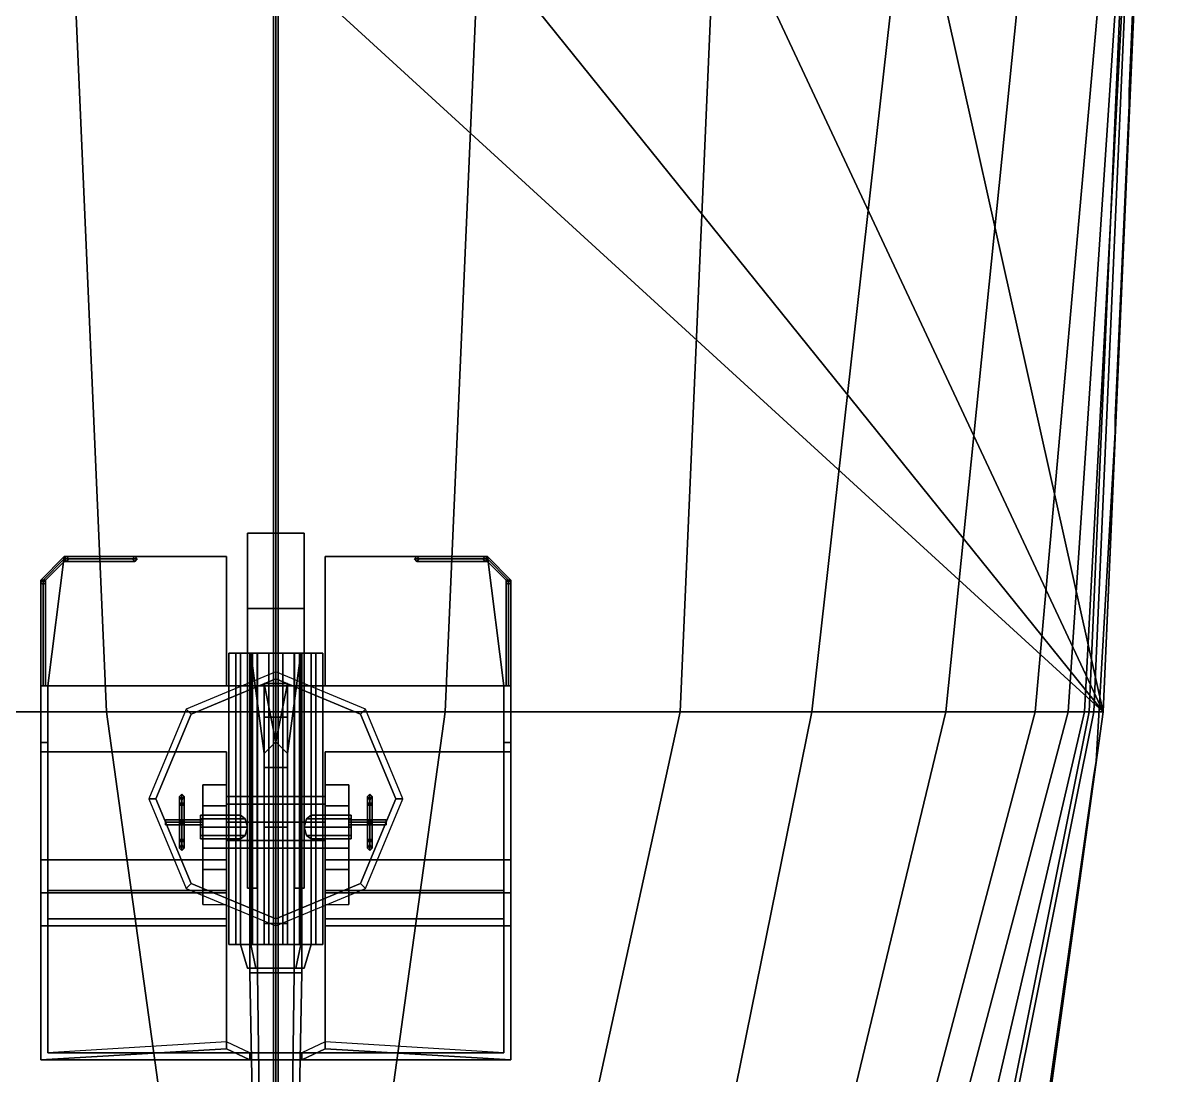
# Model space of a CAD drawing. Header units: millimetres. Extents: x -4 to 4, y -29 to 80.
# Drawn here: x -1.076 to 3.8, y -16.775 to -12.3 of the extents above; entities that cross this region are included whole.
import ezdxf

# ---------------------------------------------------------------- set-up
doc = ezdxf.new("R2010")
doc.units = ezdxf.units.MM
for name, color, linetype in [('deck', 2, 'Continuous'), ('gun', 1, 'Continuous'), ('railings', 6, 'Continuous'), ('sleeve', 5, 'Continuous'), ('superstructure', 3, 'Continuous'), ('turret', 2, 'Continuous'), ('turret_in', 3, 'Continuous')]:
    doc.layers.add(name, color=color, linetype=linetype)

msp = doc.modelspace()

# ---------------------------------------------------------------- linework, layer by layer
for points in [[(-0.72, -15.23, -2.36), (-1.72, -15.23, -2.33), (-2, -8.82, -2.33), (-1, -8.82, -2.36)], [(0.72, -15.23, -2.36), (-0.72, -15.23, -2.36), (-1, -8.82, -2.36), (1, -8.82, -2.36)], [(1.72, -15.23, -2.33), (0.72, -15.23, -2.36), (1, -8.82, -2.36), (2, -8.82, -2.33)], [(2.28, -15.23, -2.15), (1.72, -15.23, -2.33), (2, -8.82, -2.33), (3, -8.82, -2.15)], [(2.85, -15.23, -1.75), (2.28, -15.23, -2.15), (3, -8.82, -2.15), (3.5, -8.82, -1.75)], [(3.23, -15.23, -0.91), (2.85, -15.23, -1.75), (3.5, -8.82, -1.75), (3.8, -8.82, -0.91)], [(3.37, -15.23), (3.23, -15.23, -0.91), (3.8, -8.82, -0.91), (3.8, -8.82)], [(3.44, -15.23, 1), (3.37, -15.23), (3.8, -8.82), (3.78, -8.82, 1)], [(3.46, -15.23, 1.61), (3.44, -15.23, 1), (3.78, -8.82, 1), (3.74, -8.82, 1.61)], [(3.52, -15.23, 3.56), (3.46, -15.23, 1.69), (3.74, -8.82, 1.69), (3.8, -8.82, 3.56)], [(3.46, -15.23, 1.69), (3.48, -15.23, 1.67), (3.76, -8.82, 1.67), (3.74, -8.82, 1.69)], [(3.48, -15.23, 1.63), (3.46, -15.23, 1.61), (3.74, -8.82, 1.61), (3.76, -8.82, 1.63)], [(3.48, -15.23, 1.67), (3.48, -15.23, 1.63), (3.76, -8.82, 1.63), (3.76, -8.82, 1.67)], [(-0.3606, -15.2394, 3.66), (0, -15.09, 3.66), (0, -15.06, 3.56), (-0.3818, -15.2182, 3.56)], [(0, -15.09, 3.66), (0.3606, -15.2394, 3.66), (0.3818, -15.2182, 3.56), (0, -15.06, 3.56)], [(-2.28, -15.23, -2.15), (-1.72, -15.23, -2.33), (-0.63, -20.21, -2.33), (-1.27, -20.21, -2.15)], [(-1.72, -15.23, -2.33), (-0.72, -15.23, -2.36), (-0.03, -20.21, -2.36), (-0.63, -20.21, -2.33)], [(-0.72, -15.23, -2.36), (0.72, -15.23, -2.36), (0.03, -20.21, -2.36), (-0.03, -20.21, -2.36)], [(-0.51, -15.6, 3.66), (-0.3606, -15.2394, 3.66), (-0.3818, -15.2182, 3.56), (-0.54, -15.6, 3.56)], [(0.72, -15.23, -2.36), (1.72, -15.23, -2.33), (0.63, -20.21, -2.33), (0.03, -20.21, -2.36)], [(0.3606, -15.2394, 3.66), (0.51, -15.6, 3.66), (0.54, -15.6, 3.56), (0.3818, -15.2182, 3.56)], [(1.72, -15.23, -2.33), (2.28, -15.23, -2.15), (1.27, -20.21, -2.15), (0.63, -20.21, -2.33)], [(2.28, -15.23, -2.15), (2.85, -15.23, -1.75), (1.65, -20.21, -1.75), (1.27, -20.21, -2.15)], [(2.85, -15.23, -1.75), (3.23, -15.23, -0.91), (1.91, -20.21, -0.91), (1.65, -20.21, -1.75)], [(3.23, -15.23, -0.91), (3.37, -15.23), (2.05, -20.21), (1.91, -20.21, -0.91)], [(3.37, -15.23), (3.44, -15.23, 1), (2.28, -20.21, 1), (2.05, -20.21)], [(3.44, -15.23, 1), (3.46, -15.23, 1.61), (2.46, -20.21, 1.61), (2.28, -20.21, 1)], [(3.46, -15.23, 1.69), (3.52, -15.23, 3.56), (2.83, -20.21, 3.7), (2.46, -20.21, 1.69)], [(3.46, -15.23, 1.61), (3.48, -15.23, 1.63), (2.48, -20.21, 1.63), (2.46, -20.21, 1.61)], [(3.48, -15.23, 1.67), (3.46, -15.23, 1.69), (2.46, -20.21, 1.69), (2.48, -20.21, 1.67)], [(3.48, -15.23, 1.63), (3.48, -15.23, 1.67), (2.48, -20.21, 1.67), (2.48, -20.21, 1.63)], [(-0.3606, -15.9606, 3.66), (-0.51, -15.6, 3.66), (-0.54, -15.6, 3.56), (-0.3818, -15.9818, 3.56)], [(0.51, -15.6, 3.66), (0.3606, -15.9606, 3.66), (0.3818, -15.9818, 3.56), (0.54, -15.6, 3.56)], [(0, -16.11, 3.66), (-0.3606, -15.9606, 3.66), (-0.3818, -15.9818, 3.56), (0, -16.14, 3.56)], [(0.3606, -15.9606, 3.66), (0, -16.11, 3.66), (0, -16.14, 3.56), (0.3818, -15.9818, 3.56)]]:
    msp.add_3dface(points)
at = {"layer": 'deck'}
for points in [[(3.7712, -9.48, 3.56), (2.5, -10.6633, 3.56), (3.52, -15.23, 3.56)], [(2.5, -10.6633, 3.56), (1.72, -11.39, 3.56), (3.52, -15.23, 3.56)], [(-1.72, -11.39, 3.56), (-3.52, -15.23, 3.56), (-0.86, -11.93, 3.56)], [(1.72, -11.39, 3.56), (0.86, -11.93, 3.56), (3.52, -15.23, 3.56)], [(0, -12.01, 3.56), (-0.86, -11.93, 3.56), (-3.52, -15.23, 3.56), (3.52, -15.23, 3.56)], [(0.86, -11.93, 3.56), (0, -12.01, 3.56), (3.52, -15.23, 3.56)], [(3.52, -15.23, 3.56), (-3.52, -15.23, 3.56), (-2.83, -20.21, 3.7), (2.83, -20.21, 3.7)]]:
    msp.add_3dface(points, dxfattribs=at)
at = {"layer": 'gun'}
for points in [[(-0.12, -14.47, 5.62), (-0.12, -14.47, 5.19), (-0.12, -14.79, 5.19), (-0.12, -14.98, 5.62)], [(-0.12, -14.79, 5.19), (-0.12, -14.47, 5.19), (0.12, -14.47, 5.19), (0.12, -14.79, 5.19)], [(0.12, -14.98, 5.62), (0.12, -14.47, 5.62), (-0.12, -14.47, 5.62), (-0.12, -14.98, 5.62)], [(0.12, -14.47, 5.62), (0.12, -14.47, 5.19), (-0.12, -14.47, 5.19), (-0.12, -14.47, 5.62)], [(0.12, -14.79, 5.19), (0.12, -14.47, 5.19), (0.12, -14.47, 5.62), (0.12, -14.98, 5.62)], [(-0.12, -14.98, 5.62), (-0.12, -14.79, 5.19), (-0.12, -14.98, 5.26), (-0.12, -14.98, 5.62)], [(-0.12, -14.98, 5.26), (-0.12, -14.79, 5.19), (0.12, -14.79, 5.19), (0.12, -14.98, 5.26)], [(0.12, -14.98, 5.26), (0.12, -14.79, 5.19), (0.12, -14.98, 5.62)], [(-0.1, -15.98, 5.56), (-0.12, -15.98, 5.58), (-0.12, -14.98, 5.58), (-0.1, -14.98, 5.56)], [(-0.12, -15.98, 5.58), (-0.1, -15.98, 5.6), (-0.1, -14.98, 5.6), (-0.12, -14.98, 5.58)], [(-0.12, -14.98, 5.62), (-0.12, -14.98, 5.26), (0.12, -14.98, 5.26), (0.12, -14.98, 5.62)], [(-0.0778, -16.34, 5.2922), (-0.11, -16.34, 5.37), (-0.11, -14.98, 5.37), (-0.0778, -14.98, 5.2922)], [(-0.11, -16.34, 5.37), (-0.0778, -16.34, 5.4478), (-0.0778, -14.98, 5.4478), (-0.11, -14.98, 5.37)], [(-0.08, -15.98, 5.58), (-0.1, -15.98, 5.56), (-0.1, -14.98, 5.56), (-0.08, -14.98, 5.58)], [(-0.1, -15.98, 5.6), (-0.08, -15.98, 5.58), (-0.08, -14.98, 5.58), (-0.1, -14.98, 5.6)], [(0, -16.34, 5.26), (-0.0778, -16.34, 5.2922), (-0.0778, -14.98, 5.2922), (0, -14.98, 5.26)], [(-0.0778, -16.34, 5.4478), (0, -16.34, 5.48), (0, -14.98, 5.48), (-0.0778, -14.98, 5.4478)], [(0.0778, -16.34, 5.2922), (0, -16.34, 5.26), (0, -14.98, 5.26), (0.0778, -14.98, 5.2922)], [(0, -16.34, 5.48), (0.0778, -16.34, 5.4478), (0.0778, -14.98, 5.4478), (0, -14.98, 5.48)], [(0.11, -16.34, 5.37), (0.0778, -16.34, 5.2922), (0.0778, -14.98, 5.2922), (0.11, -14.98, 5.37)], [(0.0778, -16.34, 5.4478), (0.11, -16.34, 5.37), (0.11, -14.98, 5.37), (0.0778, -14.98, 5.4478)], [(0.1, -15.98, 5.56), (0.08, -15.98, 5.58), (0.08, -14.98, 5.58), (0.1, -14.98, 5.56)], [(0.08, -15.98, 5.58), (0.1, -15.98, 5.6), (0.1, -14.98, 5.6), (0.08, -14.98, 5.58)], [(0.12, -15.98, 5.58), (0.1, -15.98, 5.56), (0.1, -14.98, 5.56), (0.12, -14.98, 5.58)], [(0.1, -15.98, 5.6), (0.12, -15.98, 5.58), (0.12, -14.98, 5.58), (0.1, -14.98, 5.6)], [(-0.0495, -18.47, 5.3205), (-0.07, -18.47, 5.37), (-0.11, -16.34, 5.37), (-0.0778, -16.34, 5.2922)], [(-0.07, -18.47, 5.37), (-0.0495, -18.47, 5.4195), (-0.0778, -16.34, 5.4478), (-0.11, -16.34, 5.37)], [(0, -18.47, 5.3), (-0.0495, -18.47, 5.3205), (-0.0778, -16.34, 5.2922), (0, -16.34, 5.26)], [(-0.0495, -18.47, 5.4195), (0, -18.47, 5.44), (0, -16.34, 5.48), (-0.0778, -16.34, 5.4478)], [(0.0495, -18.47, 5.3205), (0, -18.47, 5.3), (0, -16.34, 5.26), (0.0778, -16.34, 5.2922)], [(0, -18.47, 5.44), (0.0495, -18.47, 5.4195), (0.0778, -16.34, 5.4478), (0, -16.34, 5.48)], [(0.07, -18.47, 5.37), (0.0495, -18.47, 5.3205), (0.0778, -16.34, 5.2922), (0.11, -16.34, 5.37)], [(0.0495, -18.47, 5.4195), (0.07, -18.47, 5.37), (0.11, -16.34, 5.37), (0.0778, -16.34, 5.4478)]]:
    msp.add_3dface(points, dxfattribs=at)
at = {"layer": 'railings'}
for points in [[(3.69, -11.2, 4.61), (3.63, -12.59, 4.61), (3.63, -12.59, 4.55), (3.69, -11.2, 4.55)], [(3.63, -12.65, 4.61), (3.63, -12.65, 3.56), (3.63, -12.59, 3.56), (3.63, -12.59, 4.61)], [(3.63, -12.65, 4.61), (3.57, -13.98, 4.61), (3.57, -13.98, 4.55), (3.63, -12.65, 4.55)], [(3.57, -14.04, 4.61), (3.57, -14.04, 3.56), (3.57, -13.98, 3.56), (3.57, -13.98, 4.61)], [(3.57, -14.04, 4.61), (3.49, -15.44, 4.61), (3.49, -15.44, 4.55), (3.57, -14.04, 4.55)], [(3.48, -15.5, 4.61), (3.48, -15.5, 3.56), (3.49, -15.44, 3.56), (3.49, -15.44, 4.61)], [(3.48, -15.5, 4.61), (3.29, -16.84, 4.65), (3.29, -16.84, 4.59), (3.48, -15.5, 4.55)]]:
    msp.add_3dface(points, dxfattribs=at)
at = {"layer": 'sleeve'}
for points in [[(-0.1707, -16.22, 5.5093), (-0.2, -16.22, 5.58), (-0.2, -14.98, 5.58), (-0.1707, -14.98, 5.5093)], [(-0.2, -16.22, 5.58), (-0.1707, -16.22, 5.6507), (-0.1707, -14.98, 5.6507), (-0.2, -14.98, 5.58)], [(-0.1, -14.98, 5.68), (-0.1707, -14.98, 5.5093), (-0.2, -14.98, 5.58), (-0.1707, -14.98, 5.6507)], [(-0.1, -16.22, 5.48), (-0.1707, -16.22, 5.5093), (-0.1707, -14.98, 5.5093), (-0.1, -14.98, 5.48)], [(-0.1707, -16.22, 5.6507), (-0.1, -16.22, 5.68), (-0.1, -14.98, 5.68), (-0.1707, -14.98, 5.6507)], [(-0.0293, -14.98, 5.6507), (-0.1, -14.98, 5.48), (-0.1707, -14.98, 5.5093), (-0.1, -14.98, 5.68)], [(-0.1061, -16.22, 5.2639), (-0.15, -16.22, 5.37), (-0.15, -14.98, 5.37), (-0.1061, -14.98, 5.2639)], [(-0.15, -16.22, 5.37), (-0.1061, -16.22, 5.4761), (-0.1061, -14.98, 5.4761), (-0.15, -14.98, 5.37)], [(0, -14.98, 5.22), (-0.1061, -14.98, 5.2639), (-0.15, -14.98, 5.37), (0.1061, -14.98, 5.2639)], [(0.1061, -14.98, 5.2639), (-0.15, -14.98, 5.37), (-0.1061, -14.98, 5.4761), (0.15, -14.98, 5.37)], [(-0.1061, -16.22, 5.4761), (0, -16.22, 5.52), (0, -14.98, 5.52), (-0.1061, -14.98, 5.4761)], [(0, -15.3572, 5.22), (-0.05, -15.4071, 5.2407), (-0.1061, -14.98, 5.2639), (0, -14.98, 5.22)], [(0.15, -14.98, 5.37), (-0.1061, -14.98, 5.4761), (0, -14.98, 5.52), (0.1061, -14.98, 5.4761)], [(-0.05, -16.22, 5.2407), (-0.1061, -16.22, 5.2639), (-0.1061, -14.98, 5.2639), (-0.05, -15.4071, 5.2407)], [(-0.0293, -16.22, 5.5093), (-0.1, -16.22, 5.48), (-0.1, -14.98, 5.48), (-0.0293, -14.98, 5.5093)], [(-0.1, -16.22, 5.68), (-0.0293, -16.22, 5.6507), (-0.0293, -14.98, 5.6507), (-0.1, -14.98, 5.68)], [(0, -14.98, 5.58), (-0.0293, -14.98, 5.5093), (-0.1, -14.98, 5.48), (-0.0293, -14.98, 5.6507)], [(0, -16.22, 5.58), (-0.0293, -16.22, 5.5093), (-0.0293, -14.98, 5.5093), (0, -14.98, 5.58)], [(-0.0293, -16.22, 5.6507), (0, -16.22, 5.58), (0, -14.98, 5.58), (-0.0293, -14.98, 5.6507)], [(0, -16.22, 5.52), (0.1061, -16.22, 5.4761), (0.1061, -14.98, 5.4761), (0, -14.98, 5.52)], [(0.0293, -16.22, 5.5093), (0, -16.22, 5.58), (0, -14.98, 5.58), (0.0293, -14.98, 5.5093)], [(0, -16.22, 5.58), (0.0293, -16.22, 5.6507), (0.0293, -14.98, 5.6507), (0, -14.98, 5.58)], [(0.05, -15.4071, 5.2407), (0, -15.3572, 5.22), (0, -14.98, 5.22), (0.1061, -14.98, 5.2639)], [(0.1, -14.98, 5.68), (0.0293, -14.98, 5.5093), (0, -14.98, 5.58), (0.0293, -14.98, 5.6507)], [(0.1, -16.22, 5.48), (0.0293, -16.22, 5.5093), (0.0293, -14.98, 5.5093), (0.1, -14.98, 5.48)], [(0.0293, -16.22, 5.6507), (0.1, -16.22, 5.68), (0.1, -14.98, 5.68), (0.0293, -14.98, 5.6507)], [(0.1707, -14.98, 5.6507), (0.1, -14.98, 5.48), (0.0293, -14.98, 5.5093), (0.1, -14.98, 5.68)], [(0.1061, -16.22, 5.2639), (0.05, -16.22, 5.2407), (0.05, -15.4071, 5.2407), (0.1061, -14.98, 5.2639)], [(0.1707, -16.22, 5.5093), (0.1, -16.22, 5.48), (0.1, -14.98, 5.48), (0.1707, -14.98, 5.5093)], [(0.1, -16.22, 5.68), (0.1707, -16.22, 5.6507), (0.1707, -14.98, 5.6507), (0.1, -14.98, 5.68)], [(0.2, -14.98, 5.58), (0.1707, -14.98, 5.5093), (0.1, -14.98, 5.48), (0.1707, -14.98, 5.6507)], [(0.15, -16.22, 5.37), (0.1061, -16.22, 5.2639), (0.1061, -14.98, 5.2639), (0.15, -14.98, 5.37)], [(0.1061, -16.22, 5.4761), (0.15, -16.22, 5.37), (0.15, -14.98, 5.37), (0.1061, -14.98, 5.4761)], [(0.2, -16.22, 5.58), (0.1707, -16.22, 5.5093), (0.1707, -14.98, 5.5093), (0.2, -14.98, 5.58)], [(0.1707, -16.22, 5.6507), (0.2, -16.22, 5.58), (0.2, -14.98, 5.58), (0.1707, -14.98, 5.6507)], [(-0.05, -16.22, 5.2407), (-0.05, -15.4071, 5.2407), (-0.05, -15.1102, 5.1174), (-0.05, -15.2533, 4.9033)], [(-0.05, -15.1102, 5.1174), (0, -15.3572, 5.22), (0, -15.3572, 5.22), (0.05, -15.1102, 5.1174)], [(-0.05, -15.1102, 5.1174), (-0.05, -15.4071, 5.2407), (0, -15.3572, 5.22), (-0.05, -15.1102, 5.1174)], [(-0.05, -15.2533, 4.9033), (-0.05, -15.1102, 5.1174), (0.05, -15.1102, 5.1174), (0.05, -15.2533, 4.9033)], [(0.05, -15.1102, 5.1174), (0, -15.3572, 5.22), (0.05, -15.4071, 5.2407), (0.05, -15.1102, 5.1174)], [(0.05, -15.2533, 4.9033), (0.05, -15.1102, 5.1174), (0.05, -15.4071, 5.2407), (0.05, -16.22, 5.2407)], [(-0.05, -16.22, 4.81), (-0.05, -16.22, 5.2407), (-0.05, -15.2533, 4.9033), (-0.05, -15.4674, 4.7602)], [(-0.05, -15.4674, 4.7602), (-0.05, -15.2533, 4.9033), (0.05, -15.2533, 4.9033), (0.05, -15.4674, 4.7602)], [(0.05, -16.22, 4.81), (0.05, -15.4674, 4.7602), (0.05, -15.2533, 4.9033), (0.05, -16.22, 5.2407)], [(-0.05, -16.22, 4.81), (-0.05, -15.4674, 4.7602), (-0.05, -15.72, 4.71), (-0.05, -16.13, 4.71)], [(-0.05, -15.72, 4.71), (-0.05, -15.4674, 4.7602), (0.05, -15.4674, 4.7602), (0.05, -15.72, 4.71)], [(0.05, -16.13, 4.71), (0.05, -15.72, 4.71), (0.05, -15.4674, 4.7602), (0.05, -16.22, 4.81)], [(-0.15, -15.67, 5.37), (-0.13, -15.6846, 5.3346), (-0.32, -15.6846, 5.3346), (-0.32, -15.67, 5.37)], [(-0.13, -15.6846, 5.4054), (-0.15, -15.67, 5.37), (-0.32, -15.67, 5.37), (-0.32, -15.6846, 5.4054)], [(-0.32, -15.7554, 5.4054), (-0.32, -15.67, 5.37), (-0.32, -15.6846, 5.3346), (-0.32, -15.77, 5.37)], [(-0.32, -15.72, 5.42), (-0.32, -15.6846, 5.4054), (-0.32, -15.67, 5.37), (-0.32, -15.7554, 5.4054)], [(-0.13, -15.6846, 5.3346), (-0.12, -15.72, 5.32), (-0.32, -15.72, 5.32), (-0.32, -15.6846, 5.3346)], [(-0.12, -15.72, 5.42), (-0.13, -15.6846, 5.4054), (-0.32, -15.6846, 5.4054), (-0.32, -15.72, 5.42)], [(-0.32, -15.77, 5.37), (-0.32, -15.6846, 5.3346), (-0.32, -15.72, 5.32), (-0.32, -15.7554, 5.3346)], [(0.12, -15.72, 5.32), (0.13, -15.6846, 5.3346), (0.32, -15.6846, 5.3346), (0.32, -15.72, 5.32)], [(0.13, -15.6846, 5.4054), (0.12, -15.72, 5.42), (0.32, -15.72, 5.42), (0.32, -15.6846, 5.4054)], [(0.13, -15.6846, 5.3346), (0.15, -15.67, 5.37), (0.32, -15.67, 5.37), (0.32, -15.6846, 5.3346)], [(0.15, -15.67, 5.37), (0.13, -15.6846, 5.4054), (0.32, -15.6846, 5.4054), (0.32, -15.67, 5.37)], [(0.32, -15.72, 5.32), (0.32, -15.6846, 5.3346), (0.32, -15.67, 5.37), (0.32, -15.7554, 5.3346)], [(0.32, -15.7554, 5.3346), (0.32, -15.67, 5.37), (0.32, -15.6846, 5.4054), (0.32, -15.77, 5.37)], [(0.32, -15.77, 5.37), (0.32, -15.6846, 5.4054), (0.32, -15.72, 5.42), (0.32, -15.7554, 5.4054)], [(-0.12, -15.72, 5.32), (-0.13, -15.7554, 5.3346), (-0.32, -15.7554, 5.3346), (-0.32, -15.72, 5.32)], [(-0.13, -15.7554, 5.4054), (-0.12, -15.72, 5.42), (-0.32, -15.72, 5.42), (-0.32, -15.7554, 5.4054)], [(-0.05, -16.13, 4.71), (-0.05, -15.72, 4.71), (0.05, -15.72, 4.71), (0.05, -16.13, 4.71)], [(0.13, -15.7554, 5.3346), (0.12, -15.72, 5.32), (0.32, -15.72, 5.32), (0.32, -15.7554, 5.3346)], [(0.12, -15.72, 5.42), (0.13, -15.7554, 5.4054), (0.32, -15.7554, 5.4054), (0.32, -15.72, 5.42)], [(-0.13, -15.7554, 5.3346), (-0.15, -15.77, 5.37), (-0.32, -15.77, 5.37), (-0.32, -15.7554, 5.3346)], [(-0.15, -15.77, 5.37), (-0.13, -15.7554, 5.4054), (-0.32, -15.7554, 5.4054), (-0.32, -15.77, 5.37)], [(0.15, -15.77, 5.37), (0.13, -15.7554, 5.3346), (0.32, -15.7554, 5.3346), (0.32, -15.77, 5.37)], [(0.13, -15.7554, 5.4054), (0.15, -15.77, 5.37), (0.32, -15.77, 5.37), (0.32, -15.7554, 5.4054)], [(-0.05, -16.22, 4.81), (-0.05, -16.13, 4.71), (0.05, -16.13, 4.71), (0.05, -16.22, 4.81)], [(-0.1, -16.22, 5.48), (-0.1707, -16.22, 5.6507), (-0.2, -16.22, 5.58), (-0.1707, -16.22, 5.5093)], [(-0.0293, -16.22, 5.5093), (-0.1, -16.22, 5.68), (-0.1707, -16.22, 5.6507), (-0.1, -16.22, 5.48)], [(-0.0849, -16.32, 5.2851), (-0.12, -16.32, 5.37), (-0.15, -16.22, 5.37), (-0.1061, -16.22, 5.2639)], [(-0.12, -16.32, 5.37), (-0.0849, -16.32, 5.4549), (-0.1061, -16.22, 5.4761), (-0.15, -16.22, 5.37)], [(0, -16.32, 5.25), (-0.0849, -16.32, 5.2851), (-0.1061, -16.22, 5.2639), (0, -16.22, 5.22)], [(-0.0849, -16.32, 5.4549), (0, -16.32, 5.49), (0, -16.22, 5.52), (-0.1061, -16.22, 5.4761)], [(0, -16.22, 5.58), (-0.0293, -16.22, 5.6507), (-0.1, -16.22, 5.68), (-0.0293, -16.22, 5.5093)], [(-0.05, -16.22, 5.2407), (-0.05, -16.22, 4.81), (0.05, -16.22, 4.81), (0, -16.22, 5.22)], [(0, -16.22, 5.22), (0.05, -16.22, 4.81), (0.05, -16.22, 4.81), (0.05, -16.22, 5.2407)], [(0.0849, -16.32, 5.2851), (0, -16.32, 5.25), (0, -16.22, 5.22), (0.1061, -16.22, 5.2639)], [(0.1, -16.22, 5.48), (0.0293, -16.22, 5.6507), (0, -16.22, 5.58), (0.0293, -16.22, 5.5093)], [(0, -16.32, 5.49), (0.0849, -16.32, 5.4549), (0.1061, -16.22, 5.4761), (0, -16.22, 5.52)], [(0.1707, -16.22, 5.5093), (0.1, -16.22, 5.68), (0.0293, -16.22, 5.6507), (0.1, -16.22, 5.48)], [(0.12, -16.32, 5.37), (0.0849, -16.32, 5.2851), (0.1061, -16.22, 5.2639), (0.15, -16.22, 5.37)], [(0.0849, -16.32, 5.4549), (0.12, -16.32, 5.37), (0.15, -16.22, 5.37), (0.1061, -16.22, 5.4761)], [(0.2, -16.22, 5.58), (0.1707, -16.22, 5.6507), (0.1, -16.22, 5.68), (0.1707, -16.22, 5.5093)], [(-0.11, -16.32, 5.37), (-0.0778, -16.32, 5.4478), (-0.0849, -16.32, 5.4549), (-0.12, -16.32, 5.37)], [(-0.0778, -16.32, 5.2922), (-0.11, -16.32, 5.37), (-0.12, -16.32, 5.37), (-0.0849, -16.32, 5.2851)], [(-0.0778, -16.32, 5.4478), (0, -16.32, 5.48), (0, -16.32, 5.49), (-0.0849, -16.32, 5.4549)], [(0, -16.32, 5.26), (-0.0778, -16.32, 5.2922), (-0.0849, -16.32, 5.2851), (0, -16.32, 5.25)], [(0.0778, -16.32, 5.2922), (0, -16.32, 5.26), (0, -16.32, 5.25), (0.0849, -16.32, 5.2851)], [(0, -16.32, 5.48), (0.0778, -16.32, 5.4478), (0.0849, -16.32, 5.4549), (0, -16.32, 5.49)], [(0.11, -16.32, 5.37), (0.0778, -16.32, 5.2922), (0.0849, -16.32, 5.2851), (0.12, -16.32, 5.37)], [(0.0778, -16.32, 5.4478), (0.11, -16.32, 5.37), (0.12, -16.32, 5.37), (0.0849, -16.32, 5.4549)]]:
    msp.add_3dface(points, dxfattribs=at)
at = {"layer": 'superstructure'}
for points in [[(0, -28.3, 6.88), (-0.01, -28.3, 6.89), (-0.01, -5.47, 13.58), (0, -5.47, 13.57)], [(-0.01, -28.3, 6.89), (0, -28.3, 6.9), (0, -5.47, 13.59), (-0.01, -5.47, 13.58)], [(0.01, -28.3, 6.89), (0, -28.3, 6.88), (0, -5.47, 13.57), (0.01, -5.47, 13.58)], [(0, -28.3, 6.9), (0.01, -28.3, 6.89), (0.01, -5.47, 13.58), (0, -5.47, 13.59)]]:
    msp.add_3dface(points, dxfattribs=at)
at = {"layer": 'turret'}
for points in [[(-0.9, -14.58, 4.24), (-0.9, -14.57, 4.23), (-1, -14.67, 4.23), (-0.99, -14.67, 4.24)], [(-0.9, -14.57, 4.23), (-0.9, -14.58, 4.22), (-0.99, -14.67, 4.22), (-1, -14.67, 4.23)], [(-0.9, -14.57, 3.78), (-0.9, -14.57, 3.75), (-1, -14.67, 3.75), (-1, -14.67, 3.78)], [(-0.9, -14.58, 4.66), (-0.9, -14.57, 4.65), (-1, -14.67, 4.65), (-0.99, -14.67, 4.66)], [(-0.9, -14.57, 4.65), (-0.9, -14.58, 4.64), (-0.99, -14.67, 4.64), (-1, -14.67, 4.65)], [(-0.89, -14.57, 3.78), (-0.9, -14.58, 3.78), (-0.9, -14.58, 4.64), (-0.89, -14.57, 4.65)], [(-0.61, -14.58, 4.24), (-0.6, -14.57, 4.23), (-0.9, -14.57, 4.23), (-0.9, -14.58, 4.24)], [(-0.6, -14.57, 4.23), (-0.61, -14.58, 4.22), (-0.9, -14.58, 4.22), (-0.9, -14.57, 4.23)], [(-0.21, -14.57, 3.78), (-0.21, -14.57, 3.75), (-0.9, -14.57, 3.75), (-0.9, -14.57, 3.78)], [(-0.59, -14.58, 4.66), (-0.6, -14.57, 4.65), (-0.9, -14.57, 4.65), (-0.9, -14.58, 4.66)], [(-0.6, -14.57, 4.65), (-0.61, -14.58, 4.64), (-0.9, -14.58, 4.64), (-0.9, -14.57, 4.65)], [(-0.88, -14.58, 3.78), (-0.89, -14.57, 3.78), (-0.89, -14.57, 4.65), (-0.88, -14.58, 4.64)], [(-0.6, -14.57, 3.78), (-0.61, -14.58, 3.78), (-0.61, -14.58, 4.64), (-0.6, -14.57, 4.65)], [(-0.59, -14.58, 3.78), (-0.6, -14.57, 3.78), (-0.6, -14.57, 4.65), (-0.59, -14.58, 4.66)], [(-0.21, -15.12, 3.78), (-0.21, -15.12, 3.75), (-0.21, -14.57, 3.75), (-0.21, -14.57, 3.78)], [(0.21, -14.57, 3.78), (0.21, -14.57, 3.75), (0.21, -15.12, 3.75), (0.21, -15.12, 3.78)], [(0.9, -14.57, 3.78), (0.9, -14.57, 3.75), (0.21, -14.57, 3.75), (0.21, -14.57, 3.78)], [(0.6, -14.57, 3.78), (0.59, -14.58, 3.78), (0.59, -14.58, 4.66), (0.6, -14.57, 4.65)], [(0.6, -14.57, 4.65), (0.59, -14.58, 4.66), (0.9, -14.58, 4.66), (0.9, -14.57, 4.65)], [(0.61, -14.58, 3.78), (0.6, -14.57, 3.78), (0.6, -14.57, 4.65), (0.61, -14.58, 4.64)], [(0.6, -14.57, 4.23), (0.61, -14.58, 4.24), (0.9, -14.58, 4.24), (0.9, -14.57, 4.23)], [(0.61, -14.58, 4.22), (0.6, -14.57, 4.23), (0.9, -14.57, 4.23), (0.9, -14.58, 4.22)], [(0.61, -14.58, 4.64), (0.6, -14.57, 4.65), (0.9, -14.57, 4.65), (0.9, -14.58, 4.64)], [(0.89, -14.57, 3.78), (0.88, -14.58, 3.78), (0.88, -14.58, 4.64), (0.89, -14.57, 4.65)], [(0.9, -14.58, 3.78), (0.89, -14.57, 3.78), (0.89, -14.57, 4.65), (0.9, -14.58, 4.64)], [(0.9, -14.57, 4.23), (0.9, -14.58, 4.24), (0.99, -14.67, 4.24), (1, -14.67, 4.23)], [(0.9, -14.58, 4.22), (0.9, -14.57, 4.23), (1, -14.67, 4.23), (0.99, -14.67, 4.22)], [(1, -14.67, 3.78), (1, -14.67, 3.75), (0.9, -14.57, 3.75), (0.9, -14.57, 3.78)], [(0.9, -14.57, 4.65), (0.9, -14.58, 4.66), (0.99, -14.67, 4.66), (1, -14.67, 4.65)], [(0.9, -14.58, 4.64), (0.9, -14.57, 4.65), (1, -14.67, 4.65), (0.99, -14.67, 4.64)], [(-0.9, -14.59, 4.23), (-0.9, -14.58, 4.24), (-0.99, -14.67, 4.24), (-0.98, -14.67, 4.23)], [(-0.9, -14.58, 4.22), (-0.9, -14.59, 4.23), (-0.98, -14.67, 4.23), (-0.99, -14.67, 4.22)], [(-0.9, -14.59, 4.65), (-0.9, -14.58, 4.66), (-0.99, -14.67, 4.66), (-0.98, -14.67, 4.65)], [(-0.9, -14.58, 4.64), (-0.9, -14.59, 4.65), (-0.98, -14.67, 4.65), (-0.99, -14.67, 4.64)], [(-0.9, -14.58, 3.78), (-0.89, -14.59, 3.78), (-0.89, -14.59, 4.65), (-0.9, -14.58, 4.64)], [(-0.6, -14.59, 4.23), (-0.61, -14.58, 4.24), (-0.9, -14.58, 4.24), (-0.9, -14.59, 4.23)], [(-0.61, -14.58, 4.22), (-0.6, -14.59, 4.23), (-0.9, -14.59, 4.23), (-0.9, -14.58, 4.22)], [(-0.6, -14.59, 4.65), (-0.59, -14.58, 4.66), (-0.9, -14.58, 4.66), (-0.9, -14.59, 4.65)], [(-0.61, -14.58, 4.64), (-0.6, -14.59, 4.65), (-0.9, -14.59, 4.65), (-0.9, -14.58, 4.64)], [(-0.89, -14.59, 3.78), (-0.88, -14.58, 3.78), (-0.88, -14.58, 4.64), (-0.89, -14.59, 4.65)], [(-0.61, -14.58, 3.78), (-0.6, -14.59, 3.78), (-0.6, -14.59, 4.65), (-0.61, -14.58, 4.64)], [(-0.6, -14.59, 3.78), (-0.59, -14.58, 3.78), (-0.59, -14.58, 4.66), (-0.6, -14.59, 4.65)], [(0.59, -14.58, 3.78), (0.6, -14.59, 3.78), (0.6, -14.59, 4.65), (0.59, -14.58, 4.66)], [(0.59, -14.58, 4.66), (0.6, -14.59, 4.65), (0.9, -14.59, 4.65), (0.9, -14.58, 4.66)], [(0.6, -14.59, 3.78), (0.61, -14.58, 3.78), (0.61, -14.58, 4.64), (0.6, -14.59, 4.65)], [(0.61, -14.58, 4.24), (0.6, -14.59, 4.23), (0.9, -14.59, 4.23), (0.9, -14.58, 4.24)], [(0.6, -14.59, 4.23), (0.61, -14.58, 4.22), (0.9, -14.58, 4.22), (0.9, -14.59, 4.23)], [(0.6, -14.59, 4.65), (0.61, -14.58, 4.64), (0.9, -14.58, 4.64), (0.9, -14.59, 4.65)], [(0.88, -14.58, 3.78), (0.89, -14.59, 3.78), (0.89, -14.59, 4.65), (0.88, -14.58, 4.64)], [(0.89, -14.59, 3.78), (0.9, -14.58, 3.78), (0.9, -14.58, 4.64), (0.89, -14.59, 4.65)], [(0.9, -14.58, 4.24), (0.9, -14.59, 4.23), (0.98, -14.67, 4.23), (0.99, -14.67, 4.24)], [(0.9, -14.59, 4.23), (0.9, -14.58, 4.22), (0.99, -14.67, 4.22), (0.98, -14.67, 4.23)], [(0.9, -14.58, 4.66), (0.9, -14.59, 4.65), (0.98, -14.67, 4.65), (0.99, -14.67, 4.66)], [(0.9, -14.59, 4.65), (0.9, -14.58, 4.64), (0.99, -14.67, 4.64), (0.98, -14.67, 4.65)], [(-1, -14.67, 3.78), (-1, -14.67, 3.75), (-1, -16.71, 3.75), (-1, -15.12, 3.78)], [(-0.99, -14.67, 3.78), (-1, -14.68, 3.78), (-1, -14.68, 4.65), (-0.99, -14.67, 4.64)], [(-0.99, -14.67, 4.24), (-1, -14.67, 4.23), (-1, -15.12, 4.23), (-0.99, -15.12, 4.24)], [(-1, -14.67, 4.23), (-0.99, -14.67, 4.22), (-0.99, -15.12, 4.22), (-1, -15.12, 4.23)], [(-0.99, -14.67, 4.66), (-1, -14.67, 4.65), (-1, -15.12, 4.65), (-0.99, -15.12, 4.66)], [(-1, -14.67, 4.65), (-0.99, -14.67, 4.64), (-0.99, -15.12, 4.64), (-1, -15.12, 4.65)], [(-0.98, -14.68, 3.78), (-0.99, -14.67, 3.78), (-0.99, -14.67, 4.64), (-0.98, -14.68, 4.65)], [(-0.98, -14.67, 4.23), (-0.99, -14.67, 4.24), (-0.99, -15.12, 4.24), (-0.98, -15.12, 4.23)], [(-0.99, -14.67, 4.22), (-0.98, -14.67, 4.23), (-0.98, -15.12, 4.23), (-0.99, -15.12, 4.22)], [(-0.98, -14.67, 4.65), (-0.99, -14.67, 4.66), (-0.99, -15.12, 4.66), (-0.98, -15.12, 4.65)], [(-0.99, -14.67, 4.64), (-0.98, -14.67, 4.65), (-0.98, -15.12, 4.65), (-0.99, -15.12, 4.64)], [(0.99, -14.67, 3.78), (0.98, -14.68, 3.78), (0.98, -14.68, 4.65), (0.99, -14.67, 4.64)], [(0.99, -14.67, 4.24), (0.98, -14.67, 4.23), (0.98, -15.12, 4.23), (0.99, -15.12, 4.24)], [(0.98, -14.67, 4.23), (0.99, -14.67, 4.22), (0.99, -15.12, 4.22), (0.98, -15.12, 4.23)], [(0.99, -14.67, 4.66), (0.98, -14.67, 4.65), (0.98, -15.12, 4.65), (0.99, -15.12, 4.66)], [(0.98, -14.67, 4.65), (0.99, -14.67, 4.64), (0.99, -15.12, 4.64), (0.98, -15.12, 4.65)], [(1, -14.68, 3.78), (0.99, -14.67, 3.78), (0.99, -14.67, 4.64), (1, -14.68, 4.65)], [(1, -14.67, 4.23), (0.99, -14.67, 4.24), (0.99, -15.12, 4.24), (1, -15.12, 4.23)], [(0.99, -14.67, 4.22), (1, -14.67, 4.23), (1, -15.12, 4.23), (0.99, -15.12, 4.22)], [(1, -14.67, 4.65), (0.99, -14.67, 4.66), (0.99, -15.12, 4.66), (1, -15.12, 4.65)], [(0.99, -14.67, 4.64), (1, -14.67, 4.65), (1, -15.12, 4.65), (0.99, -15.12, 4.64)], [(1, -16.71, 3.75), (1, -14.67, 3.75), (1, -14.67, 3.78), (1, -15.12, 3.78)], [(-1, -14.68, 3.78), (-0.99, -14.69, 3.78), (-0.99, -14.69, 4.64), (-1, -14.68, 4.65)], [(-0.99, -14.69, 3.78), (-0.98, -14.68, 3.78), (-0.98, -14.68, 4.65), (-0.99, -14.69, 4.64)], [(0.98, -14.68, 3.78), (0.99, -14.69, 3.78), (0.99, -14.69, 4.64), (0.98, -14.68, 4.65)], [(0.99, -14.69, 3.78), (1, -14.68, 3.78), (1, -14.68, 4.65), (0.99, -14.69, 4.64)], [(0, -15.09, 3.66), (-0.3606, -15.2394, 3.66), (-0.3606, -15.2394, 3.75), (0, -15.09, 3.75)], [(0.3606, -15.2394, 3.66), (0, -15.09, 3.66), (0, -15.09, 3.75), (0.3606, -15.2394, 3.75)], [(-0.97, -15.12, 4.66), (-1, -15.12, 4.66), (-1, -15.36, 5.05), (-0.97, -15.36, 5.05)], [(-1, -16.71, 4.17), (-1, -15.12, 4.66), (-1, -15.12, 3.78), (-1, -16.71, 3.75)], [(-1, -16.14, 5.4), (-1, -15.36, 5.05), (-1, -15.12, 4.66), (-1, -16.71, 4.17)], [(-0.97, -15.12, 3.78), (-1, -15.12, 3.78), (-1, -15.12, 4.66), (-0.97, -15.12, 4.66)], [(0.21, -15.12, 3.78), (0.21, -15.12, 3.75), (-0.21, -15.12, 3.75), (-0.21, -15.12, 3.78)], [(1, -15.12, 4.66), (0.97, -15.12, 4.66), (0.97, -15.36, 5.05), (1, -15.36, 5.05)], [(1, -15.12, 3.78), (0.97, -15.12, 3.78), (0.97, -15.12, 4.66), (1, -15.12, 4.66)], [(1, -16.71, 4.17), (1, -15.12, 4.66), (1, -15.36, 5.05), (1, -16.14, 5.4)], [(1, -16.71, 3.75), (1, -15.12, 3.78), (1, -15.12, 4.66), (1, -16.71, 4.17)], [(-0.3606, -15.2394, 3.66), (-0.51, -15.6, 3.66), (-0.51, -15.6, 3.75), (-0.3606, -15.2394, 3.75)], [(0.51, -15.6, 3.66), (0.3606, -15.2394, 3.66), (0.3606, -15.2394, 3.75), (0.51, -15.6, 3.75)], [(-0.97, -15.36, 5.05), (-1, -15.36, 5.05), (-1, -15.4, 5.55), (-0.97, -15.4, 5.55)], [(-1, -15.86, 5.58), (-1, -15.4, 5.55), (-1, -15.36, 5.05), (-1, -16.14, 5.4)], [(-0.21, -15.4, 5.55), (-1, -15.4, 5.55), (-1, -15.4, 5.58), (-0.21, -15.4, 5.58)], [(-0.21, -15.86, 5.58), (-0.21, -15.4, 5.58), (-1, -15.4, 5.58), (-1, -15.86, 5.58)], [(-1, -15.4, 5.58), (-1, -15.4, 5.55), (-1, -15.86, 5.58)], [(-0.21, -15.86, 5.55), (-0.21, -15.4, 5.55), (-0.21, -15.4, 5.58), (-0.21, -15.86, 5.58)], [(1, -15.4, 5.55), (0.21, -15.4, 5.55), (0.21, -15.4, 5.58), (1, -15.4, 5.58)], [(1, -15.86, 5.58), (1, -15.4, 5.58), (0.21, -15.4, 5.58), (0.21, -15.86, 5.58)], [(0.21, -15.4, 5.58), (0.21, -15.4, 5.55), (0.21, -15.86, 5.55), (0.21, -15.86, 5.58)], [(1, -15.36, 5.05), (0.97, -15.36, 5.05), (0.97, -15.4, 5.55), (1, -15.4, 5.55)], [(1, -16.14, 5.4), (1, -15.36, 5.05), (1, -15.4, 5.55), (1, -15.86, 5.58)], [(1, -15.86, 5.58), (1, -15.86, 5.58), (1, -15.4, 5.55), (1, -15.4, 5.58)], [(-0.51, -15.6, 3.66), (-0.3606, -15.9606, 3.66), (-0.3606, -15.9606, 3.75), (-0.51, -15.6, 3.75)], [(0.3606, -15.9606, 3.66), (0.51, -15.6, 3.66), (0.51, -15.6, 3.75), (0.3606, -15.9606, 3.75)], [(-0.21, -16, 5.55), (-0.21, -15.86, 5.58), (-1, -15.86, 5.58), (-1, -16, 5.55)], [(-1, -16, 5.55), (-1, -15.86, 5.58), (-1, -16.14, 5.4)], [(-0.21, -15.99, 5.52), (-0.21, -15.86, 5.55), (-0.21, -15.86, 5.58), (-0.21, -16, 5.55)], [(1, -16, 5.55), (1, -15.86, 5.58), (0.21, -15.86, 5.58), (0.21, -16, 5.55)], [(0.21, -15.86, 5.58), (0.21, -15.86, 5.55), (0.21, -15.99, 5.52), (0.21, -16, 5.55)], [(1, -16.14, 5.4), (1, -16.14, 5.4), (1, -15.86, 5.58), (1, -16, 5.55)], [(-0.3606, -15.9606, 3.66), (0, -16.11, 3.66), (0, -16.11, 3.75), (-0.3606, -15.9606, 3.75)], [(-0.21, -16.11, 5.4), (-0.21, -15.99, 5.52), (-0.21, -16, 5.55), (-0.21, -16.14, 5.4)], [(0, -16.11, 3.66), (0.3606, -15.9606, 3.66), (0.3606, -15.9606, 3.75), (0, -16.11, 3.75)], [(0.21, -16, 5.55), (0.21, -15.99, 5.52), (0.21, -16.11, 5.4), (0.21, -16.14, 5.4)], [(-0.21, -16.14, 5.4), (-0.21, -16, 5.55), (-1, -16, 5.55), (-1, -16.14, 5.4)], [(1, -16.14, 5.4), (1, -16, 5.55), (0.21, -16, 5.55), (0.21, -16.14, 5.4)], [(-0.21, -16.6337, 4.27), (-0.21, -16.11, 5.4), (-0.21, -16.14, 5.4), (-0.21, -16.6637, 4.27)], [(0.21, -16.14, 5.4), (0.21, -16.11, 5.4), (0.21, -16.6337, 4.27), (0.21, -16.6637, 4.27)], [(-0.21, -16.6637, 4.27), (-0.21, -16.14, 5.4), (-1, -16.14, 5.4), (-1, -16.71, 4.17)], [(1, -16.71, 4.17), (1, -16.14, 5.4), (0.21, -16.14, 5.4), (0.21, -16.6637, 4.27)], [(-1, -16.71, 4.17), (-0.11, -16.71, 4.17), (-0.21, -16.6637, 4.27), (-1, -16.71, 4.17)], [(-0.11, -16.71, 4.17), (-0.11, -16.68, 4.17), (-0.21, -16.6337, 4.27), (-0.21, -16.6637, 4.27)], [(0.21, -16.6637, 4.27), (0.21, -16.6337, 4.27), (0.11, -16.68, 4.17), (0.11, -16.71, 4.17)], [(0.11, -16.71, 4.17), (1, -16.71, 4.17), (0.21, -16.6637, 4.27), (0.11, -16.71, 4.17)], [(1, -16.71, 3.75), (0.11, -16.71, 4.17), (-0.11, -16.71, 4.17), (-1, -16.71, 3.75)], [(-1, -16.71, 3.75), (-0.11, -16.71, 4.17), (-1, -16.71, 4.17), (-1, -16.71, 3.75)], [(0.11, -16.71, 4.17), (0.11, -16.68, 4.17), (-0.11, -16.68, 4.17), (-0.11, -16.71, 4.17)], [(1, -16.71, 3.75), (1, -16.71, 4.17), (0.11, -16.71, 4.17), (1, -16.71, 3.75)]]:
    msp.add_3dface(points, dxfattribs=at)
at = {"layer": 'turret_in'}
for points in [[(-0.97, -15.12, 3.78), (-0.9, -14.57, 3.78), (-1, -14.67, 3.78), (-1, -15.12, 3.78)], [(-0.21, -15.12, 3.78), (-0.21, -14.57, 3.78), (-0.9, -14.57, 3.78), (-0.97, -15.12, 3.78)], [(0.97, -15.12, 3.78), (0.9, -14.57, 3.78), (0.21, -14.57, 3.78), (0.21, -15.12, 3.78)], [(1, -15.12, 3.78), (1, -14.67, 3.78), (0.9, -14.57, 3.78), (0.97, -15.12, 3.78)], [(-0.97, -16.68, 3.78), (-0.97, -15.12, 3.78), (-0.97, -15.12, 4.66), (-0.97, -16.68, 4.17)], [(-0.97, -16.68, 4.17), (-0.97, -15.12, 4.66), (-0.97, -15.36, 5.05), (-0.97, -16.11, 5.4)], [(0.97, -16.68, 3.78), (0.97, -15.12, 3.78), (-0.97, -15.12, 3.78), (-0.97, -16.68, 3.78)], [(0.97, -16.11, 5.4), (0.97, -15.36, 5.05), (0.97, -15.12, 4.66), (0.97, -16.68, 4.17)], [(0.97, -16.68, 4.17), (0.97, -15.12, 4.66), (0.97, -15.12, 3.78), (0.97, -16.68, 3.78)], [(-0.97, -16.11, 5.4), (-0.97, -15.36, 5.05), (-0.97, -15.4, 5.55), (-0.97, -15.86, 5.55)], [(-0.97, -15.86, 5.55), (-0.97, -15.4, 5.55), (-0.21, -15.4, 5.55), (-0.21, -15.86, 5.55)], [(0.21, -15.86, 5.55), (0.21, -15.4, 5.55), (0.97, -15.4, 5.55), (0.97, -15.86, 5.55)], [(0.97, -15.86, 5.55), (0.97, -15.4, 5.55), (0.97, -15.36, 5.05), (0.97, -16.11, 5.4)], [(-0.21, -15.54, 5.37), (-0.21, -15.54, 3.78), (-0.31, -15.54, 3.78), (-0.31, -15.54, 5.37)], [(-0.31, -15.54, 5.37), (-0.31, -15.54, 3.78), (-0.31, -16.05, 3.78), (-0.31, -15.9, 5.37)], [(-0.21, -15.63, 5.48), (-0.21, -15.54, 5.37), (-0.31, -15.54, 5.37), (-0.31, -15.63, 5.48)], [(-0.31, -15.63, 5.48), (-0.31, -15.54, 5.37), (-0.31, -15.9, 5.37), (-0.31, -15.81, 5.48)], [(-0.21, -16.05, 3.78), (-0.21, -15.54, 3.78), (-0.21, -15.54, 5.37), (-0.21, -15.9, 5.37)], [(-0.21, -15.9, 5.37), (-0.21, -15.54, 5.37), (-0.21, -15.63, 5.48), (-0.21, -15.81, 5.48)], [(0.21, -15.54, 5.37), (0.21, -15.54, 3.78), (0.21, -16.05, 3.78), (0.21, -15.9, 5.37)], [(0.31, -15.54, 5.37), (0.31, -15.54, 3.78), (0.21, -15.54, 3.78), (0.21, -15.54, 5.37)], [(0.21, -15.63, 5.48), (0.21, -15.54, 5.37), (0.21, -15.9, 5.37), (0.21, -15.81, 5.48)], [(0.31, -15.63, 5.48), (0.31, -15.54, 5.37), (0.21, -15.54, 5.37), (0.21, -15.63, 5.48)], [(0.31, -16.05, 3.78), (0.31, -15.54, 3.78), (0.31, -15.54, 5.37), (0.31, -15.9, 5.37)], [(0.31, -15.9, 5.37), (0.31, -15.54, 5.37), (0.31, -15.63, 5.48), (0.31, -15.81, 5.48)], [(-0.4, -15.58, 4.61), (-0.41, -15.59, 4.61), (-0.41, -15.6222, 4.6878), (-0.4, -15.6151, 4.6949)], [(-0.4, -15.6151, 4.5251), (-0.41, -15.6222, 4.5322), (-0.41, -15.59, 4.61), (-0.4, -15.58, 4.61)], [(-0.4, -15.7959, 4.6), (-0.41, -15.81, 4.61), (-0.41, -15.59, 4.61), (-0.4, -15.6041, 4.6)], [(-0.41, -15.81, 4.61), (-0.4, -15.7959, 4.62), (-0.4, -15.6041, 4.62), (-0.41, -15.59, 4.61)], [(-0.41, -15.6222, 4.5322), (-0.4, -15.6293, 4.5393), (-0.4, -15.6041, 4.6), (-0.41, -15.59, 4.61)], [(-0.41, -15.59, 4.61), (-0.4, -15.6041, 4.62), (-0.4, -15.6293, 4.6807), (-0.41, -15.6222, 4.6878)], [(-0.39, -15.59, 4.61), (-0.4, -15.58, 4.61), (-0.4, -15.6151, 4.6949), (-0.39, -15.6222, 4.6878)], [(-0.39, -15.6222, 4.5322), (-0.4, -15.6151, 4.5251), (-0.4, -15.58, 4.61), (-0.39, -15.59, 4.61)], [(-0.39, -15.81, 4.61), (-0.4, -15.7959, 4.6), (-0.4, -15.6041, 4.6), (-0.39, -15.59, 4.61)], [(-0.4, -15.7959, 4.62), (-0.39, -15.81, 4.61), (-0.39, -15.59, 4.61), (-0.4, -15.6041, 4.62)], [(-0.4, -15.6293, 4.5393), (-0.39, -15.6222, 4.5322), (-0.39, -15.59, 4.61), (-0.4, -15.6041, 4.6)], [(-0.4, -15.6041, 4.62), (-0.39, -15.59, 4.61), (-0.39, -15.6222, 4.6878), (-0.4, -15.6293, 4.6807)], [(-0.21, -15.6222, 4.5322), (-0.21, -15.59, 4.61), (0.21, -15.59, 4.61), (0.21, -15.6222, 4.5322)], [(-0.21, -15.59, 4.61), (-0.21, -15.6222, 4.6878), (0.21, -15.6222, 4.6878), (0.21, -15.59, 4.61)], [(0.39, -15.6222, 4.6878), (0.4, -15.6151, 4.6949), (0.4, -15.58, 4.61), (0.39, -15.59, 4.61)], [(0.39, -15.59, 4.61), (0.4, -15.58, 4.61), (0.4, -15.6151, 4.5251), (0.39, -15.6222, 4.5322)], [(0.4, -15.6041, 4.6), (0.39, -15.59, 4.61), (0.39, -15.6222, 4.5322), (0.4, -15.6293, 4.5393)], [(0.4, -15.6293, 4.6807), (0.39, -15.6222, 4.6878), (0.39, -15.59, 4.61), (0.4, -15.6041, 4.62)], [(0.4, -15.7959, 4.6), (0.39, -15.81, 4.61), (0.39, -15.59, 4.61), (0.4, -15.6041, 4.6)], [(0.39, -15.81, 4.61), (0.4, -15.7959, 4.62), (0.4, -15.6041, 4.62), (0.39, -15.59, 4.61)], [(0.4, -15.6151, 4.6949), (0.41, -15.6222, 4.6878), (0.41, -15.59, 4.61), (0.4, -15.58, 4.61)], [(0.4, -15.58, 4.61), (0.41, -15.59, 4.61), (0.41, -15.6222, 4.5322), (0.4, -15.6151, 4.5251)], [(0.41, -15.59, 4.61), (0.4, -15.6041, 4.6), (0.4, -15.6293, 4.5393), (0.41, -15.6222, 4.5322)], [(0.41, -15.6222, 4.6878), (0.4, -15.6293, 4.6807), (0.4, -15.6041, 4.62), (0.41, -15.59, 4.61)], [(0.41, -15.81, 4.61), (0.4, -15.7959, 4.6), (0.4, -15.6041, 4.6), (0.41, -15.59, 4.61)], [(0.4, -15.7959, 4.62), (0.41, -15.81, 4.61), (0.41, -15.59, 4.61), (0.4, -15.6041, 4.62)], [(-0.4, -15.6151, 4.6949), (-0.41, -15.6222, 4.6878), (-0.41, -15.7, 4.72), (-0.4, -15.7, 4.73)], [(-0.4, -15.7, 4.49), (-0.41, -15.7, 4.5), (-0.41, -15.6222, 4.5322), (-0.4, -15.6151, 4.5251)], [(-0.41, -15.7, 4.5), (-0.4, -15.69, 4.5141), (-0.4, -15.6293, 4.5393), (-0.41, -15.6222, 4.5322)], [(-0.41, -15.6222, 4.6878), (-0.4, -15.6293, 4.6807), (-0.4, -15.69, 4.7059), (-0.41, -15.7, 4.72)], [(-0.39, -15.6222, 4.6878), (-0.4, -15.6151, 4.6949), (-0.4, -15.7, 4.73), (-0.39, -15.7, 4.72)], [(-0.39, -15.7, 4.5), (-0.4, -15.7, 4.49), (-0.4, -15.6151, 4.5251), (-0.39, -15.6222, 4.5322)], [(-0.4, -15.69, 4.5141), (-0.39, -15.7, 4.5), (-0.39, -15.6222, 4.5322), (-0.4, -15.6293, 4.5393)], [(-0.4, -15.6293, 4.6807), (-0.39, -15.6222, 4.6878), (-0.39, -15.7, 4.72), (-0.4, -15.69, 4.7059)], [(-0.21, -15.81, 5.48), (-0.21, -15.63, 5.48), (-0.31, -15.63, 5.48), (-0.31, -15.81, 5.48)], [(-0.21, -15.7, 4.5), (-0.21, -15.6222, 4.5322), (0.21, -15.6222, 4.5322), (0.21, -15.7, 4.5)], [(-0.21, -15.6222, 4.6878), (-0.21, -15.7, 4.72), (0.21, -15.7, 4.72), (0.21, -15.6222, 4.6878)], [(0.31, -15.81, 5.48), (0.31, -15.63, 5.48), (0.21, -15.63, 5.48), (0.21, -15.81, 5.48)], [(0.39, -15.7, 4.72), (0.4, -15.7, 4.73), (0.4, -15.6151, 4.6949), (0.39, -15.6222, 4.6878)], [(0.39, -15.6222, 4.5322), (0.4, -15.6151, 4.5251), (0.4, -15.7, 4.49), (0.39, -15.7, 4.5)], [(0.4, -15.6293, 4.5393), (0.39, -15.6222, 4.5322), (0.39, -15.7, 4.5), (0.4, -15.69, 4.5141)], [(0.4, -15.69, 4.7059), (0.39, -15.7, 4.72), (0.39, -15.6222, 4.6878), (0.4, -15.6293, 4.6807)], [(0.4, -15.7, 4.73), (0.41, -15.7, 4.72), (0.41, -15.6222, 4.6878), (0.4, -15.6151, 4.6949)], [(0.4, -15.6151, 4.5251), (0.41, -15.6222, 4.5322), (0.41, -15.7, 4.5), (0.4, -15.7, 4.49)], [(0.41, -15.6222, 4.5322), (0.4, -15.6293, 4.5393), (0.4, -15.69, 4.5141), (0.41, -15.7, 4.5)], [(0.41, -15.7, 4.72), (0.4, -15.69, 4.7059), (0.4, -15.6293, 4.6807), (0.41, -15.6222, 4.6878)], [(-0.4, -15.69, 4.5), (-0.4, -15.7, 4.49), (-0.47, -15.7, 4.49), (-0.47, -15.69, 4.5)], [(-0.4, -15.7, 4.51), (-0.4, -15.69, 4.5), (-0.47, -15.69, 4.5), (-0.47, -15.7, 4.51)], [(-0.47, -15.7, 4.49), (-0.47, -15.71, 4.5), (-0.47, -15.7, 4.51), (-0.47, -15.69, 4.5)], [(-0.4, -15.7, 4.49), (-0.4, -15.71, 4.5), (-0.47, -15.71, 4.5), (-0.47, -15.7, 4.49)], [(-0.4, -15.71, 4.5), (-0.4, -15.7, 4.51), (-0.47, -15.7, 4.51), (-0.47, -15.71, 4.5)], [(-0.41, -15.7, 4.72), (-0.4, -15.69, 4.7059), (-0.4, -15.69, 4.5141), (-0.41, -15.7, 4.5)], [(-0.4, -15.7, 4.73), (-0.41, -15.7, 4.72), (-0.41, -15.7778, 4.6878), (-0.4, -15.7849, 4.6949)], [(-0.4, -15.7849, 4.5251), (-0.41, -15.7778, 4.5322), (-0.41, -15.7, 4.5), (-0.4, -15.7, 4.49)], [(-0.4, -15.71, 4.7059), (-0.41, -15.7, 4.72), (-0.41, -15.7, 4.5), (-0.4, -15.71, 4.5141)], [(-0.41, -15.7778, 4.5322), (-0.4, -15.7707, 4.5393), (-0.4, -15.71, 4.5141), (-0.41, -15.7, 4.5)], [(-0.41, -15.7, 4.72), (-0.4, -15.71, 4.7059), (-0.4, -15.7707, 4.6807), (-0.41, -15.7778, 4.6878)], [(-0.4, -15.69, 4.7059), (-0.39, -15.7, 4.72), (-0.39, -15.7, 4.5), (-0.4, -15.69, 4.5141)], [(-0.31, -15.69, 4.61), (-0.31, -15.7, 4.6), (-0.4, -15.7, 4.6), (-0.4, -15.69, 4.61)], [(-0.31, -15.7, 4.62), (-0.31, -15.69, 4.61), (-0.4, -15.69, 4.61), (-0.4, -15.7, 4.62)], [(-0.39, -15.7, 4.72), (-0.4, -15.7, 4.73), (-0.4, -15.7849, 4.6949), (-0.39, -15.7778, 4.6878)], [(-0.39, -15.7778, 4.5322), (-0.4, -15.7849, 4.5251), (-0.4, -15.7, 4.49), (-0.39, -15.7, 4.5)], [(-0.39, -15.7, 4.72), (-0.4, -15.71, 4.7059), (-0.4, -15.71, 4.5141), (-0.39, -15.7, 4.5)], [(-0.4, -15.7707, 4.5393), (-0.39, -15.7778, 4.5322), (-0.39, -15.7, 4.5), (-0.4, -15.71, 4.5141)], [(-0.4, -15.71, 4.7059), (-0.39, -15.7, 4.72), (-0.39, -15.7778, 4.6878), (-0.4, -15.7707, 4.6807)], [(-0.31, -15.7, 4.6), (-0.31, -15.71, 4.61), (-0.4, -15.71, 4.61), (-0.4, -15.7, 4.6)], [(-0.31, -15.71, 4.61), (-0.31, -15.7, 4.62), (-0.4, -15.7, 4.62), (-0.4, -15.71, 4.61)], [(-0.21, -15.7778, 4.5322), (-0.21, -15.7, 4.5), (0.21, -15.7, 4.5), (0.21, -15.7778, 4.5322)], [(-0.21, -15.7, 4.72), (-0.21, -15.7778, 4.6878), (0.21, -15.7778, 4.6878), (0.21, -15.7, 4.72)], [(0.31, -15.7, 4.6), (0.31, -15.69, 4.61), (0.4, -15.69, 4.61), (0.4, -15.7, 4.6)], [(0.31, -15.69, 4.61), (0.31, -15.7, 4.62), (0.4, -15.7, 4.62), (0.4, -15.69, 4.61)], [(0.31, -15.71, 4.61), (0.31, -15.7, 4.6), (0.4, -15.7, 4.6), (0.4, -15.71, 4.61)], [(0.31, -15.7, 4.62), (0.31, -15.71, 4.61), (0.4, -15.71, 4.61), (0.4, -15.7, 4.62)], [(0.4, -15.69, 4.5141), (0.39, -15.7, 4.5), (0.39, -15.7, 4.72), (0.4, -15.69, 4.7059)], [(0.4, -15.71, 4.5141), (0.39, -15.7, 4.5), (0.39, -15.7778, 4.5322), (0.4, -15.7707, 4.5393)], [(0.4, -15.7707, 4.6807), (0.39, -15.7778, 4.6878), (0.39, -15.7, 4.72), (0.4, -15.71, 4.7059)], [(0.39, -15.7, 4.5), (0.4, -15.71, 4.5141), (0.4, -15.71, 4.7059), (0.39, -15.7, 4.72)], [(0.39, -15.7778, 4.6878), (0.4, -15.7849, 4.6949), (0.4, -15.7, 4.73), (0.39, -15.7, 4.72)], [(0.39, -15.7, 4.5), (0.4, -15.7, 4.49), (0.4, -15.7849, 4.5251), (0.39, -15.7778, 4.5322)], [(0.4, -15.7, 4.71), (0.4, -15.69, 4.72), (0.47, -15.69, 4.72), (0.47, -15.7, 4.71)], [(0.4, -15.69, 4.72), (0.4, -15.7, 4.73), (0.47, -15.7, 4.73), (0.47, -15.69, 4.72)], [(0.41, -15.7, 4.5), (0.4, -15.69, 4.5141), (0.4, -15.69, 4.7059), (0.41, -15.7, 4.72)], [(0.4, -15.71, 4.72), (0.4, -15.7, 4.71), (0.47, -15.7, 4.71), (0.47, -15.71, 4.72)], [(0.4, -15.7, 4.73), (0.4, -15.71, 4.72), (0.47, -15.71, 4.72), (0.47, -15.7, 4.73)], [(0.41, -15.7, 4.5), (0.4, -15.71, 4.5141), (0.4, -15.7707, 4.5393), (0.41, -15.7778, 4.5322)], [(0.41, -15.7778, 4.6878), (0.4, -15.7707, 4.6807), (0.4, -15.71, 4.7059), (0.41, -15.7, 4.72)], [(0.4, -15.71, 4.5141), (0.41, -15.7, 4.5), (0.41, -15.7, 4.72), (0.4, -15.71, 4.7059)], [(0.4, -15.7849, 4.6949), (0.41, -15.7778, 4.6878), (0.41, -15.7, 4.72), (0.4, -15.7, 4.73)], [(0.4, -15.7, 4.49), (0.41, -15.7, 4.5), (0.41, -15.7778, 4.5322), (0.4, -15.7849, 4.5251)], [(0.47, -15.7, 4.73), (0.47, -15.71, 4.72), (0.47, -15.7, 4.71), (0.47, -15.69, 4.72)], [(-0.41, -15.7778, 4.6878), (-0.4, -15.7707, 4.6807), (-0.4, -15.7959, 4.62), (-0.41, -15.81, 4.61)], [(-0.41, -15.81, 4.61), (-0.4, -15.7959, 4.6), (-0.4, -15.7707, 4.5393), (-0.41, -15.7778, 4.5322)], [(-0.4, -15.7849, 4.6949), (-0.41, -15.7778, 4.6878), (-0.41, -15.81, 4.61), (-0.4, -15.82, 4.61)], [(-0.4, -15.82, 4.61), (-0.41, -15.81, 4.61), (-0.41, -15.7778, 4.5322), (-0.4, -15.7849, 4.5251)], [(-0.4, -15.7707, 4.6807), (-0.39, -15.7778, 4.6878), (-0.39, -15.81, 4.61), (-0.4, -15.7959, 4.62)], [(-0.4, -15.7959, 4.6), (-0.39, -15.81, 4.61), (-0.39, -15.7778, 4.5322), (-0.4, -15.7707, 4.5393)], [(-0.39, -15.7778, 4.6878), (-0.4, -15.7849, 4.6949), (-0.4, -15.82, 4.61), (-0.39, -15.81, 4.61)], [(-0.39, -15.81, 4.61), (-0.4, -15.82, 4.61), (-0.4, -15.7849, 4.5251), (-0.39, -15.7778, 4.5322)], [(-0.21, -15.81, 4.61), (-0.21, -15.7778, 4.5322), (0.21, -15.7778, 4.5322), (0.21, -15.81, 4.61)], [(-0.21, -15.7778, 4.6878), (-0.21, -15.81, 4.61), (0.21, -15.81, 4.61), (0.21, -15.7778, 4.6878)], [(0.4, -15.7959, 4.62), (0.39, -15.81, 4.61), (0.39, -15.7778, 4.6878), (0.4, -15.7707, 4.6807)], [(0.4, -15.7707, 4.5393), (0.39, -15.7778, 4.5322), (0.39, -15.81, 4.61), (0.4, -15.7959, 4.6)], [(0.39, -15.81, 4.61), (0.4, -15.82, 4.61), (0.4, -15.7849, 4.6949), (0.39, -15.7778, 4.6878)], [(0.39, -15.7778, 4.5322), (0.4, -15.7849, 4.5251), (0.4, -15.82, 4.61), (0.39, -15.81, 4.61)], [(0.41, -15.81, 4.61), (0.4, -15.7959, 4.62), (0.4, -15.7707, 4.6807), (0.41, -15.7778, 4.6878)], [(0.41, -15.7778, 4.5322), (0.4, -15.7707, 4.5393), (0.4, -15.7959, 4.6), (0.41, -15.81, 4.61)], [(0.4, -15.82, 4.61), (0.41, -15.81, 4.61), (0.41, -15.7778, 4.6878), (0.4, -15.7849, 4.6949)], [(0.4, -15.7849, 4.5251), (0.41, -15.7778, 4.5322), (0.41, -15.81, 4.61), (0.4, -15.82, 4.61)], [(-0.31, -15.81, 5.48), (-0.31, -15.9, 5.37), (-0.21, -15.9, 5.37), (-0.21, -15.81, 5.48)], [(0.21, -15.81, 5.48), (0.21, -15.9, 5.37), (0.31, -15.9, 5.37), (0.31, -15.81, 5.48)], [(-0.97, -15.99, 5.52), (-0.97, -15.86, 5.55), (-0.21, -15.86, 5.55), (-0.21, -15.99, 5.52)], [(-0.97, -16.11, 5.4), (-0.97, -16.11, 5.4), (-0.97, -15.86, 5.55), (-0.97, -15.99, 5.52)], [(0.21, -15.99, 5.52), (0.21, -15.86, 5.55), (0.97, -15.86, 5.55), (0.97, -15.99, 5.52)], [(0.97, -15.99, 5.52), (0.97, -15.86, 5.55), (0.97, -16.11, 5.4)], [(-0.31, -15.9, 5.37), (-0.31, -16.05, 3.78), (-0.21, -16.05, 3.78), (-0.21, -15.9, 5.37)], [(0.21, -15.9, 5.37), (0.21, -16.05, 3.78), (0.31, -16.05, 3.78), (0.31, -15.9, 5.37)], [(-0.97, -16.11, 5.4), (-0.97, -15.99, 5.52), (-0.21, -15.99, 5.52), (-0.21, -16.11, 5.4)], [(0.21, -16.11, 5.4), (0.21, -15.99, 5.52), (0.97, -15.99, 5.52), (0.97, -16.11, 5.4)], [(-0.97, -16.68, 4.17), (-0.97, -16.11, 5.4), (-0.21, -16.11, 5.4), (-0.21, -16.6337, 4.27)], [(0.21, -16.6337, 4.27), (0.21, -16.11, 5.4), (0.97, -16.11, 5.4), (0.97, -16.68, 4.17)], [(-0.97, -16.68, 3.78), (-0.97, -16.68, 4.17), (0.97, -16.68, 4.17), (0.97, -16.68, 3.78)]]:
    msp.add_3dface(points, dxfattribs=at)

doc.saveas('drawing.dxf')
